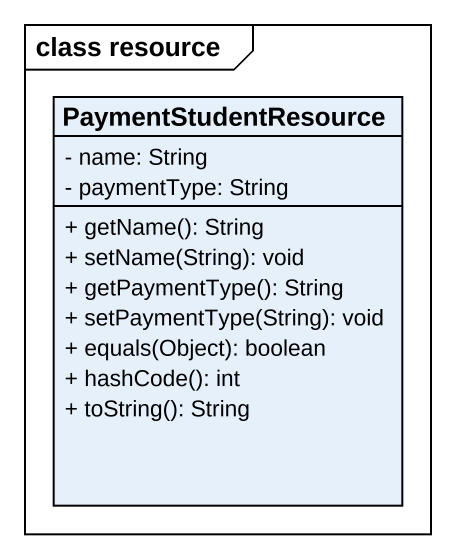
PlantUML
@startuml
mainframe class resource
hide circle
hide empty members
skinparam classAttributeIconSize 0
class PaymentStudentResource {
  - name: String
  - paymentType: String
  + getName(): String
  + setName(String): void
  + getPaymentType(): String
  + setPaymentType(String): void
  + equals(Object): boolean
  + hashCode(): int
  + toString(): String
}
@enduml
